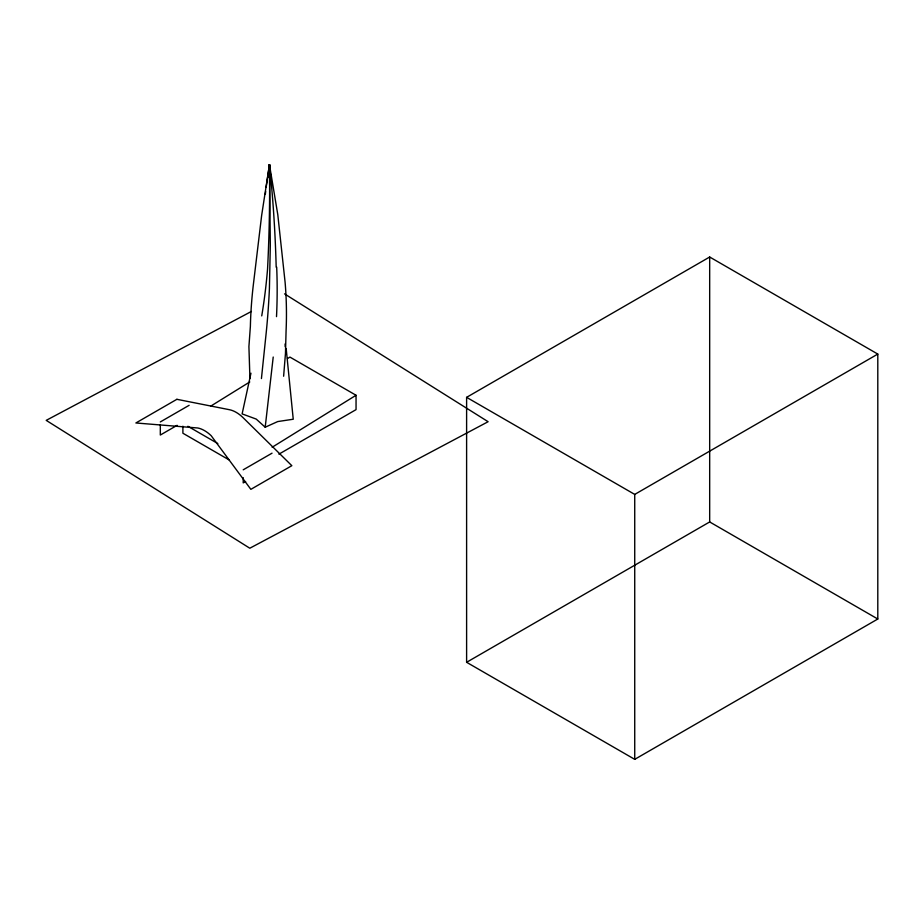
<?xml version="1.0" encoding="UTF-8"?>
<svg xmlns="http://www.w3.org/2000/svg" width="924" height="924" viewBox="0 0 924 924"><rect width="100%" height="100%" fill="white"/><g stroke="black" fill="none" stroke-linecap="round" stroke-linejoin="round"><path stroke-width="1.39" d="M283.622 376.23L285.47 353.43L286.082 330.688A504.539 430.711 -11 0 0 285.089 282.178L277.789 214.657L269.462 164.657L261.642 215.465L253.696 281.82A506.756 282.328 -54.1 0 0 250.381 326.322L248.914 346.569L249.93 378.447M273.215 357.034L265.2 427.211L277.731 421.563L293.243 419.23L286.163 348.487M261.434 378.563L265.869 335.943A491.441 180.272 79.4 0 0 269.415 288.611L270.316 245.114L269.462 164.657L266.181 187.075M265.35 194.202L265.685 191.349M250.958 373.204L242.123 413.894L256.214 419.08L265.2 427.211M210.868 406.063L249.78 381.947M287.48 358.593L289.917 357.08L356.052 395.264L356.052 409.632L278.898 454.169M272.141 447.262L356.052 395.264M160.314 421.945L189.131 405.313M177.119 425.329L160.314 435.042L160.314 424.566M243.22 469.808L272.037 453.176M245.622 481.519L243.22 482.906L243.22 477.673M466.608 397.343L709.678 257.011L877.8 354.077L877.8 619.011L634.73 759.343L466.608 662.289L466.608 397.343L634.73 494.409L877.8 354.077M466.608 662.289L709.678 521.944L877.8 619.011M251.397 311.457L46.2 420.362L249.803 548.221L488.115 421.714L284.546 293.867M187.884 426.276L217.833 443.566M229.071 459.886L182.894 433.229L182.894 426.207M270.016 170.132L269.462 164.657A1679.705 535.631 -71.8 0 0 268.249 177.385M270.282 172.869L270.559 175.618M285.077 343.947L285.204 346.685M709.678 257.011L709.678 521.944M634.73 494.409L634.73 759.343M268.907 171.598A1577.28 1209.146 17.1 0 1 269.462 164.645A1678.92 1283.367 -43.3 0 1 276.184 267.232M269.82 170.212A1701.292 126.854 82.9 0 1 269.462 164.645A1634.926 1023.596 61.3 0 1 267.556 268.988A620.42 400 63.2 0 1 261.735 315.892M276.68 267.094A637.26 499.203 -45.2 0 1 276.507 316.632M176.877 399.307L135.886 422.973L197.84 427.997A30.169 17.417 60 0 1 211.169 435.689L250.854 489.35L291.834 465.684L242.827 417.417A30.169 17.417 60 0 0 229.498 409.725L176.877 399.307"/></g></svg>
